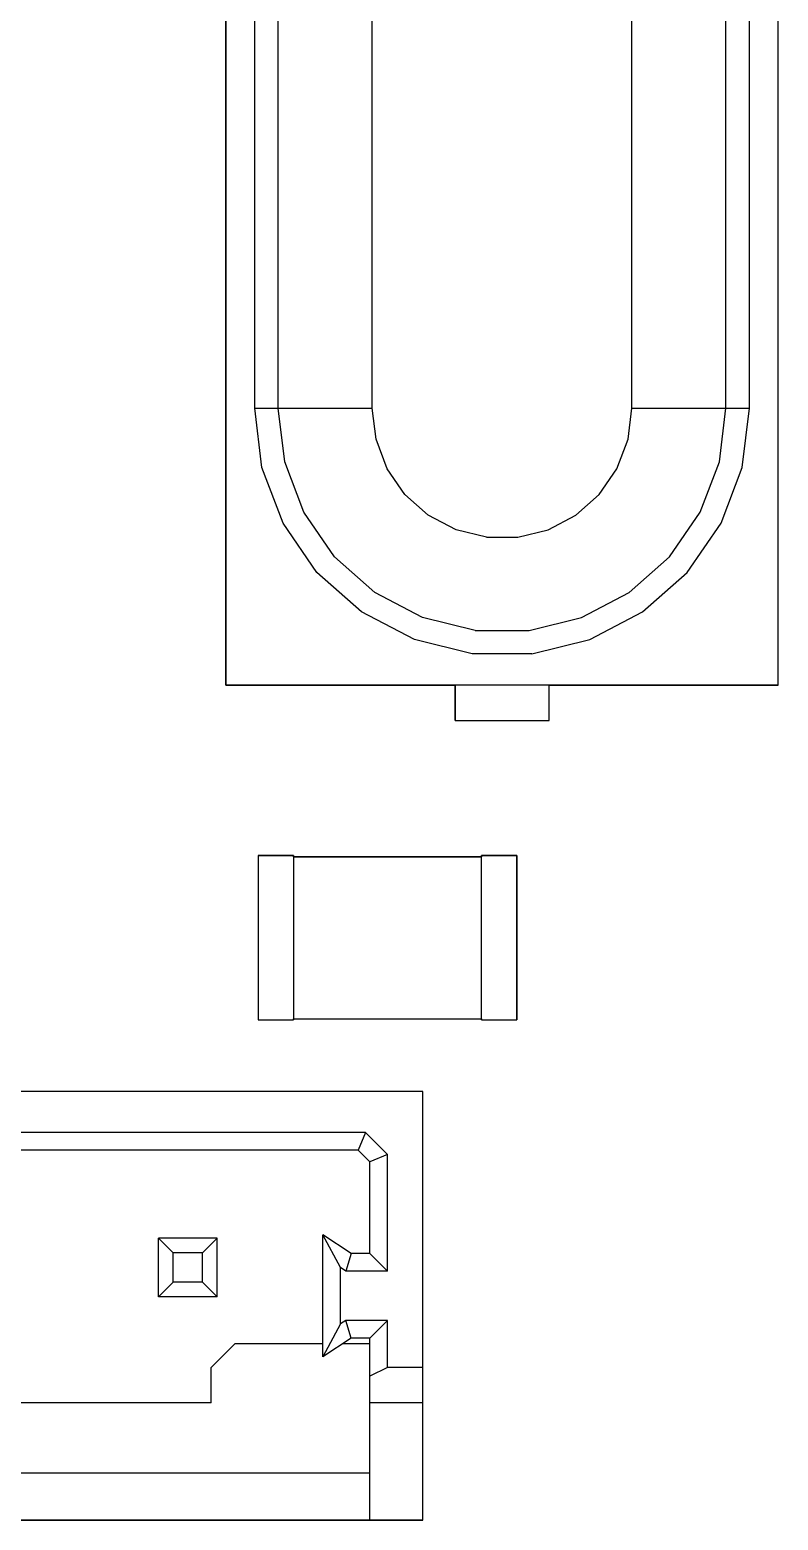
# Model space of a CAD drawing. Header units: inches. Extents: x 5 to 415, y -593 to 71.
# Drawn here: x 114.91 to 127.65, y -478.52 to -453.15 of the extents above; entities that cross this region are included whole.
import ezdxf

# ---------------------------------------------------------------- set-up
doc = ezdxf.new("R2010")
doc.units = ezdxf.units.IN
doc.header["$MEASUREMENT"] = 0

msp = doc.modelspace()

# ---------------------------------------------------------------- linework, layer by layer
at = {"color": 7, "true_color": 0xffffff}
for p, q in [((118.25, -441.5), (118.25, -464.3)), ((118.25, -464.3), (118.25, -441.5)), ((127.65, -464.3), (127.65, -441.5)), ((127.65, -464.3), (127.65, -441.5)), ((118.74, -459.59), (118.74, -446.21)), ((118.74, -459.59), (118.74, -446.21)), ((119.14, -459.59), (119.14, -446.21)), ((120.74, -459.59), (120.74, -446.21)), ((125.16, -459.59), (125.16, -446.21)), ((126.76, -459.59), (126.76, -446.21)), ((127.16, -459.59), (127.16, -446.21)), ((127.16, -459.59), (127.16, -446.21)), ((118.862, -460.598), (118.74, -459.59)), ((118.862, -460.598), (118.74, -459.59)), ((118.74, -459.59), (118.75, -459.59)), ((118.75, -459.59), (118.78, -459.59)), ((118.78, -459.59), (118.828, -459.59)), ((118.828, -459.59), (118.89, -459.59)), ((118.89, -459.59), (118.966, -459.59)), ((118.966, -459.59), (119.052, -459.59)), ((119.052, -459.59), (119.14, -459.59)), ((119.25, -460.502), (119.14, -459.59)), ((119.14, -459.59), (119.18, -459.59)), ((119.18, -459.59), (119.298, -459.59)), ((119.298, -459.59), (119.49, -459.59)), ((119.49, -459.59), (119.742, -459.59)), ((119.742, -459.59), (120.046, -459.59)), ((120.046, -459.59), (120.384, -459.59)), ((120.384, -459.59), (120.74, -459.59)), ((120.804, -460.118), (120.74, -459.59)), ((125.096, -460.118), (125.16, -459.59)), ((125.16, -459.59), (125.516, -459.59)), ((125.516, -459.59), (125.854, -459.59)), ((125.854, -459.59), (126.158, -459.59)), ((126.158, -459.59), (126.41, -459.59)), ((126.41, -459.59), (126.602, -459.59)), ((126.602, -459.59), (126.72, -459.59)), ((126.65, -460.502), (126.76, -459.59)), ((126.72, -459.59), (126.76, -459.59)), ((126.76, -459.59), (126.85, -459.59)), ((126.85, -459.59), (126.934, -459.59)), ((126.934, -459.59), (127.01, -459.59)), ((127.01, -459.59), (127.072, -459.59)), ((127.038, -460.598), (127.16, -459.59)), ((127.038, -460.598), (127.16, -459.59)), ((127.072, -459.59), (127.12, -459.59)), ((127.12, -459.59), (127.15, -459.59)), ((127.15, -459.59), (127.16, -459.59)), ((120.994, -460.618), (120.804, -460.118)), ((124.906, -460.618), (125.096, -460.118)), ((119.222, -461.546), (118.862, -460.598)), ((119.222, -461.546), (118.862, -460.598)), ((119.576, -461.36), (119.25, -460.502)), ((121.296, -461.056), (120.994, -460.618)), ((124.604, -461.056), (124.906, -460.618)), ((126.324, -461.36), (126.65, -460.502)), ((126.678, -461.546), (127.038, -460.598)), ((126.678, -461.546), (127.038, -460.598)), ((121.694, -461.408), (121.296, -461.056)), ((124.206, -461.408), (124.604, -461.056)), ((120.098, -462.116), (119.576, -461.36)), ((122.166, -461.656), (121.694, -461.408)), ((123.734, -461.656), (124.206, -461.408)), ((125.802, -462.116), (126.324, -461.36)), ((119.798, -462.382), (119.222, -461.546)), ((119.798, -462.382), (119.222, -461.546)), ((122.684, -461.784), (122.166, -461.656)), ((123.216, -461.784), (123.734, -461.656)), ((126.102, -462.382), (126.678, -461.546)), ((126.102, -462.382), (126.678, -461.546)), ((122.684, -461.784), (123.216, -461.784)), ((120.786, -462.726), (120.098, -462.116)), ((125.114, -462.726), (125.802, -462.116)), ((120.558, -463.054), (119.798, -462.382)), ((120.558, -463.054), (119.798, -462.382)), ((125.342, -463.054), (126.102, -462.382)), ((125.342, -463.054), (126.102, -462.382)), ((121.598, -463.152), (120.786, -462.726)), ((124.302, -463.152), (125.114, -462.726)), ((121.458, -463.526), (120.558, -463.054)), ((121.458, -463.526), (120.558, -463.054)), ((122.49, -463.372), (121.598, -463.152)), ((123.41, -463.372), (124.302, -463.152)), ((124.442, -463.526), (125.342, -463.054)), ((124.442, -463.526), (125.342, -463.054)), ((122.49, -463.372), (123.41, -463.372)), ((122.442, -463.77), (121.458, -463.526)), ((122.442, -463.77), (121.458, -463.526)), ((123.458, -463.77), (124.442, -463.526)), ((123.458, -463.77), (124.442, -463.526)), ((123.458, -463.77), (122.442, -463.77)), ((123.458, -463.77), (122.442, -463.77)), ((118.25, -464.3), (122.15, -464.3)), ((127.65, -464.3), (118.25, -464.3)), ((122.15, -464.3), (122.15, -464.904)), ((122.15, -464.904), (122.15, -464.3)), ((123.75, -464.904), (123.75, -464.3)), ((123.75, -464.3), (127.65, -464.3)), ((123.75, -464.904), (123.75, -464.3)), ((122.15, -464.904), (123.75, -464.904)), ((122.15, -464.904), (123.75, -464.904)), ((118.8, -467.2), (118.8, -470)), ((119.4, -467.2), (118.8, -467.2)), ((118.8, -467.2), (119.4, -467.2)), ((118.8, -467.2), (118.8, -470)), ((119.4, -467.222), (119.4, -467.2)), ((119.4, -467.2), (119.4, -470)), ((122.6, -467.222), (119.4, -467.222)), ((119.4, -467.222), (122.6, -467.222)), ((123.2, -467.2), (122.6, -467.2)), ((122.6, -467.2), (122.6, -467.222)), ((122.6, -467.2), (123.2, -467.2)), ((122.6, -470), (122.6, -467.2)), ((123.2, -470), (123.2, -467.2)), ((123.2, -467.2), (123.2, -470)), ((118.8, -470), (119.4, -470)), ((118.8, -470), (119.4, -470)), ((119.4, -470), (119.4, -469.98)), ((119.4, -469.98), (122.6, -469.98)), ((119.4, -469.98), (122.6, -469.98)), ((122.6, -469.98), (122.6, -470)), ((122.6, -470), (123.2, -470)), ((122.6, -470), (123.2, -470)), ((121.6, -471.217), (93.6, -471.217)), ((121.6, -471.217), (93.6, -471.217)), ((121.6, -478.517), (121.6, -471.217)), ((121.6, -475.917), (121.6, -471.217)), ((120.624, -471.917), (94.576, -471.917)), ((120.624, -471.917), (120.5, -472.217)), ((121, -472.293), (120.624, -471.917)), ((120.5, -472.217), (94.7, -472.217)), ((120.7, -472.417), (120.5, -472.217)), ((121, -472.293), (120.7, -472.417)), ((121, -474.277), (121, -472.293)), ((120.7, -473.977), (120.7, -472.417)), ((118.1, -473.717), (117.1, -473.717)), ((117.35, -473.967), (117.1, -473.717)), ((117.1, -474.717), (117.1, -473.717)), ((118.1, -473.717), (117.85, -473.967)), ((118.1, -474.717), (118.1, -473.717)), ((120.38, -473.977), (119.9, -473.657)), ((120.2, -474.217), (119.9, -473.657)), ((119.9, -475.737), (119.9, -473.657)), ((117.85, -473.967), (117.35, -473.967)), ((117.35, -474.467), (117.35, -473.967)), ((117.85, -474.467), (117.85, -473.967)), ((120.38, -473.977), (120.29, -474.277)), ((120.7, -473.977), (120.38, -473.977)), ((121, -474.277), (120.7, -473.977)), ((120.29, -474.277), (120.2, -474.217)), ((120.2, -475.177), (120.2, -474.217)), ((121, -474.277), (120.29, -474.277)), ((117.35, -474.467), (117.1, -474.717)), ((117.85, -474.467), (117.35, -474.467)), ((118.1, -474.717), (117.85, -474.467)), ((118.1, -474.717), (117.1, -474.717)), ((120.29, -475.117), (120.2, -475.177)), ((120.38, -475.417), (120.29, -475.117)), ((121, -475.117), (120.29, -475.117)), ((121, -475.117), (120.7, -475.417)), ((121, -475.917), (121, -475.117)), ((120.2, -475.177), (119.9, -475.737)), ((120.38, -475.417), (119.9, -475.737)), ((120.7, -475.417), (120.38, -475.417)), ((120.7, -476.067), (120.7, -475.417)), ((118.4, -475.517), (118, -475.917)), ((119.9, -475.517), (118.4, -475.517)), ((120.7, -475.517), (120.23, -475.517)), ((118, -476.517), (118, -475.917)), ((121, -475.917), (120.7, -476.067)), ((121.6, -475.917), (121, -475.917)), ((121.6, -476.517), (121.6, -475.917)), ((120.7, -476.517), (120.7, -476.067)), ((120.7, -476.517), (120.7, -476.067)), ((118, -476.517), (97.2, -476.517)), ((120.7, -478.517), (120.7, -476.517)), ((121.6, -476.517), (120.7, -476.517)), ((121.6, -478.517), (121.6, -476.517)), ((120.7, -477.717), (94.5, -477.717)), ((93.6, -478.517), (121.6, -478.517)), ((120.7, -478.517), (94.5, -478.517)), ((121.6, -478.517), (120.7, -478.517))]:
    msp.add_line(p, q, dxfattribs=at)
at = {"color": 18, "true_color": 0x000000}
for p, q in [((118.25, -441.5), (118.25, -464.3)), ((118.25, -464.3), (118.25, -441.5)), ((127.65, -464.3), (127.65, -441.5)), ((127.65, -464.3), (127.65, -441.5)), ((118.74, -459.59), (118.74, -446.21)), ((118.74, -459.59), (118.74, -446.21)), ((119.14, -459.59), (119.14, -446.21)), ((120.74, -459.59), (120.74, -446.21)), ((125.16, -459.59), (125.16, -446.21)), ((126.76, -459.59), (126.76, -446.21)), ((127.16, -459.59), (127.16, -446.21)), ((127.16, -459.59), (127.16, -446.21)), ((118.862, -460.598), (118.74, -459.59)), ((118.862, -460.598), (118.74, -459.59)), ((118.74, -459.59), (118.75, -459.59)), ((118.75, -459.59), (118.78, -459.59)), ((118.78, -459.59), (118.828, -459.59)), ((118.828, -459.59), (118.89, -459.59)), ((118.89, -459.59), (118.966, -459.59)), ((118.966, -459.59), (119.052, -459.59)), ((119.052, -459.59), (119.14, -459.59)), ((119.25, -460.502), (119.14, -459.59)), ((119.14, -459.59), (119.18, -459.59)), ((119.18, -459.59), (119.298, -459.59)), ((119.298, -459.59), (119.49, -459.59)), ((119.49, -459.59), (119.742, -459.59)), ((119.742, -459.59), (120.046, -459.59)), ((120.046, -459.59), (120.384, -459.59)), ((120.384, -459.59), (120.74, -459.59)), ((120.804, -460.118), (120.74, -459.59)), ((125.096, -460.118), (125.16, -459.59)), ((125.16, -459.59), (125.516, -459.59)), ((125.516, -459.59), (125.854, -459.59)), ((125.854, -459.59), (126.158, -459.59)), ((126.158, -459.59), (126.41, -459.59)), ((126.41, -459.59), (126.602, -459.59)), ((126.602, -459.59), (126.72, -459.59)), ((126.65, -460.502), (126.76, -459.59)), ((126.72, -459.59), (126.76, -459.59)), ((126.76, -459.59), (126.85, -459.59)), ((126.85, -459.59), (126.934, -459.59)), ((126.934, -459.59), (127.01, -459.59)), ((127.01, -459.59), (127.072, -459.59)), ((127.038, -460.598), (127.16, -459.59)), ((127.038, -460.598), (127.16, -459.59)), ((127.072, -459.59), (127.12, -459.59)), ((127.12, -459.59), (127.15, -459.59)), ((127.15, -459.59), (127.16, -459.59)), ((120.994, -460.618), (120.804, -460.118)), ((124.906, -460.618), (125.096, -460.118)), ((119.222, -461.546), (118.862, -460.598)), ((119.222, -461.546), (118.862, -460.598)), ((119.576, -461.36), (119.25, -460.502)), ((121.296, -461.056), (120.994, -460.618)), ((124.604, -461.056), (124.906, -460.618)), ((126.324, -461.36), (126.65, -460.502)), ((126.678, -461.546), (127.038, -460.598)), ((126.678, -461.546), (127.038, -460.598)), ((121.694, -461.408), (121.296, -461.056)), ((124.206, -461.408), (124.604, -461.056)), ((120.098, -462.116), (119.576, -461.36)), ((122.166, -461.656), (121.694, -461.408)), ((123.734, -461.656), (124.206, -461.408)), ((125.802, -462.116), (126.324, -461.36)), ((119.798, -462.382), (119.222, -461.546)), ((119.798, -462.382), (119.222, -461.546)), ((122.684, -461.784), (122.166, -461.656)), ((123.216, -461.784), (123.734, -461.656)), ((126.102, -462.382), (126.678, -461.546)), ((126.102, -462.382), (126.678, -461.546)), ((122.684, -461.784), (123.216, -461.784)), ((120.786, -462.726), (120.098, -462.116)), ((125.114, -462.726), (125.802, -462.116)), ((120.558, -463.054), (119.798, -462.382)), ((120.558, -463.054), (119.798, -462.382)), ((125.342, -463.054), (126.102, -462.382)), ((125.342, -463.054), (126.102, -462.382)), ((121.598, -463.152), (120.786, -462.726)), ((124.302, -463.152), (125.114, -462.726)), ((121.458, -463.526), (120.558, -463.054)), ((121.458, -463.526), (120.558, -463.054)), ((122.49, -463.372), (121.598, -463.152)), ((123.41, -463.372), (124.302, -463.152)), ((124.442, -463.526), (125.342, -463.054)), ((124.442, -463.526), (125.342, -463.054)), ((122.49, -463.372), (123.41, -463.372)), ((122.442, -463.77), (121.458, -463.526)), ((122.442, -463.77), (121.458, -463.526)), ((123.458, -463.77), (124.442, -463.526)), ((123.458, -463.77), (124.442, -463.526)), ((123.458, -463.77), (122.442, -463.77)), ((123.458, -463.77), (122.442, -463.77)), ((118.25, -464.3), (122.15, -464.3)), ((127.65, -464.3), (118.25, -464.3)), ((122.15, -464.3), (122.15, -464.904)), ((122.15, -464.904), (122.15, -464.3)), ((123.75, -464.904), (123.75, -464.3)), ((123.75, -464.3), (127.65, -464.3)), ((123.75, -464.904), (123.75, -464.3)), ((122.15, -464.904), (123.75, -464.904)), ((122.15, -464.904), (123.75, -464.904)), ((118.8, -467.2), (118.8, -470)), ((119.4, -467.2), (118.8, -467.2)), ((118.8, -467.2), (119.4, -467.2)), ((118.8, -467.2), (118.8, -470)), ((119.4, -467.222), (119.4, -467.2)), ((119.4, -467.2), (119.4, -470)), ((122.6, -467.222), (119.4, -467.222)), ((119.4, -467.222), (122.6, -467.222)), ((123.2, -467.2), (122.6, -467.2)), ((122.6, -467.2), (122.6, -467.222)), ((122.6, -467.2), (123.2, -467.2)), ((122.6, -470), (122.6, -467.2)), ((123.2, -470), (123.2, -467.2)), ((123.2, -467.2), (123.2, -470)), ((118.8, -470), (119.4, -470)), ((118.8, -470), (119.4, -470)), ((119.4, -470), (119.4, -469.98)), ((119.4, -469.98), (122.6, -469.98)), ((119.4, -469.98), (122.6, -469.98)), ((122.6, -469.98), (122.6, -470)), ((122.6, -470), (123.2, -470)), ((122.6, -470), (123.2, -470)), ((121.6, -471.217), (93.6, -471.217)), ((121.6, -471.217), (93.6, -471.217)), ((121.6, -478.517), (121.6, -471.217)), ((121.6, -475.917), (121.6, -471.217)), ((120.624, -471.917), (94.576, -471.917)), ((120.624, -471.917), (120.5, -472.217)), ((121, -472.293), (120.624, -471.917)), ((120.5, -472.217), (94.7, -472.217)), ((120.7, -472.417), (120.5, -472.217)), ((121, -472.293), (120.7, -472.417)), ((121, -474.277), (121, -472.293)), ((120.7, -473.977), (120.7, -472.417)), ((118.1, -473.717), (117.1, -473.717)), ((117.35, -473.967), (117.1, -473.717)), ((117.1, -474.717), (117.1, -473.717)), ((118.1, -473.717), (117.85, -473.967)), ((118.1, -474.717), (118.1, -473.717)), ((120.38, -473.977), (119.9, -473.657)), ((120.2, -474.217), (119.9, -473.657)), ((119.9, -475.737), (119.9, -473.657)), ((117.85, -473.967), (117.35, -473.967)), ((117.35, -474.467), (117.35, -473.967)), ((117.85, -474.467), (117.85, -473.967)), ((120.38, -473.977), (120.29, -474.277)), ((120.7, -473.977), (120.38, -473.977)), ((121, -474.277), (120.7, -473.977)), ((120.29, -474.277), (120.2, -474.217)), ((120.2, -475.177), (120.2, -474.217)), ((121, -474.277), (120.29, -474.277)), ((117.35, -474.467), (117.1, -474.717)), ((117.85, -474.467), (117.35, -474.467)), ((118.1, -474.717), (117.85, -474.467)), ((118.1, -474.717), (117.1, -474.717)), ((120.29, -475.117), (120.2, -475.177)), ((120.38, -475.417), (120.29, -475.117)), ((121, -475.117), (120.29, -475.117)), ((121, -475.117), (120.7, -475.417)), ((121, -475.917), (121, -475.117)), ((120.2, -475.177), (119.9, -475.737)), ((120.38, -475.417), (119.9, -475.737)), ((120.7, -475.417), (120.38, -475.417)), ((120.7, -476.067), (120.7, -475.417)), ((118.4, -475.517), (118, -475.917)), ((119.9, -475.517), (118.4, -475.517)), ((120.7, -475.517), (120.23, -475.517)), ((118, -476.517), (118, -475.917)), ((121, -475.917), (120.7, -476.067)), ((121.6, -475.917), (121, -475.917)), ((121.6, -476.517), (121.6, -475.917)), ((120.7, -476.517), (120.7, -476.067)), ((120.7, -476.517), (120.7, -476.067)), ((118, -476.517), (97.2, -476.517)), ((120.7, -478.517), (120.7, -476.517)), ((121.6, -476.517), (120.7, -476.517)), ((121.6, -478.517), (121.6, -476.517)), ((120.7, -477.717), (94.5, -477.717)), ((93.6, -478.517), (121.6, -478.517)), ((120.7, -478.517), (94.5, -478.517)), ((121.6, -478.517), (120.7, -478.517))]:
    msp.add_line(p, q, dxfattribs=at)

doc.saveas('drawing.dxf')
